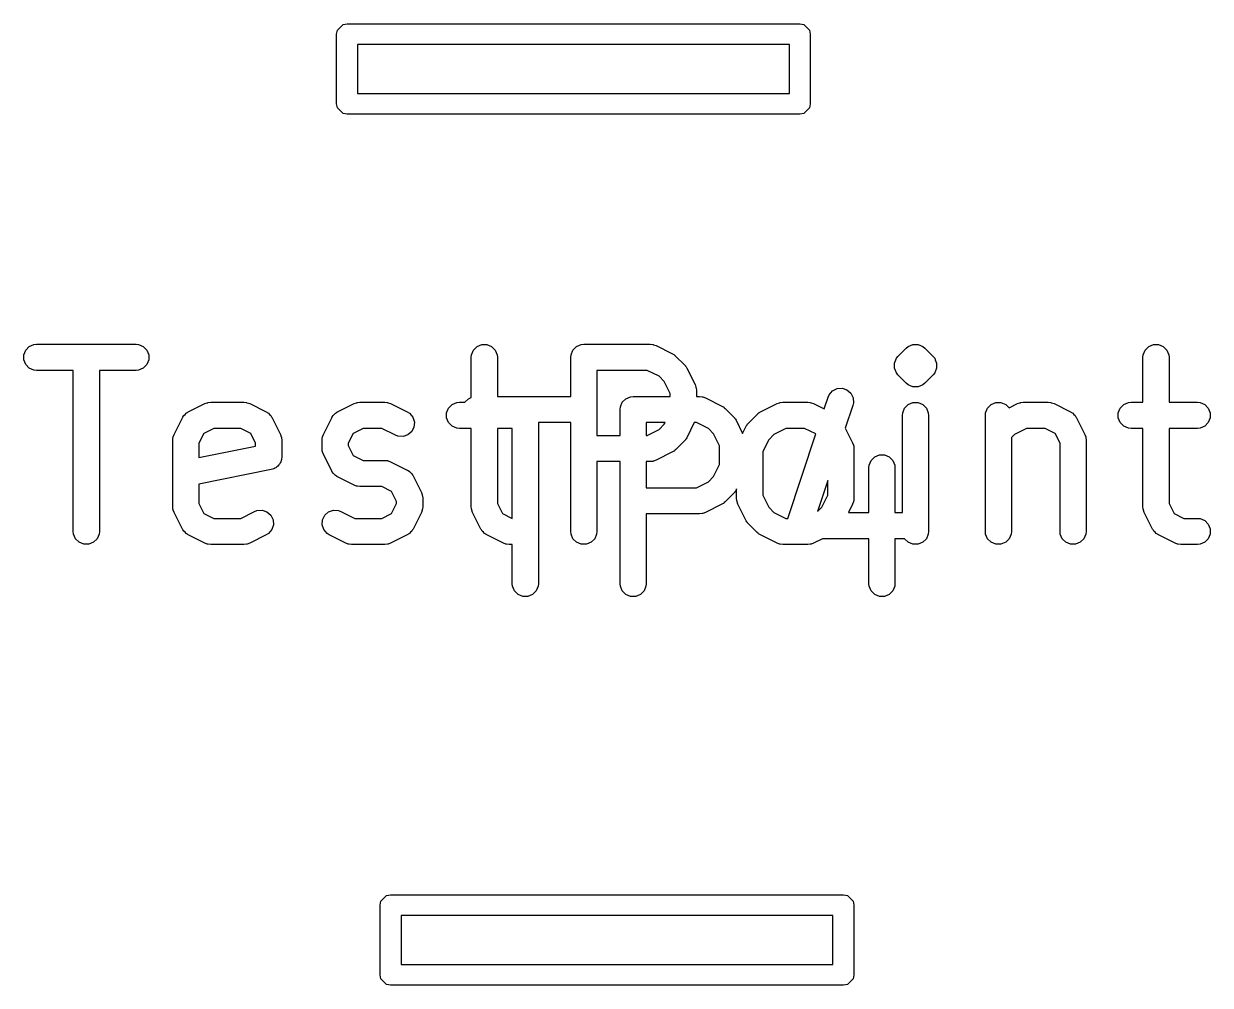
# Model space of a CAD drawing. Header units: millimetres. Extents: x 129 to 276, y -185 to -58.
# Drawn here: x 193.09 to 199.91, y -176.76 to -171.24 of the extents above; entities that cross this region are included whole.
import ezdxf

# ---------------------------------------------------------------- set-up
doc = ezdxf.new("R2010")
doc.units = ezdxf.units.MM
doc.layers.add('F.Fab', color=9, linetype='CONTINUOUS', true_color=0xafafaf)

msp = doc.modelspace()

# ---------------------------------------------------------------- linework, layer by layer
at = {"layer": 'F.Fab', "linetype": 'CONTINUOUS'}
for p, q in [((194.89, -171.3), (194.894567, -171.277039)), ((194.894567, -171.277039), (194.927039, -171.244567)), ((194.927039, -171.244567), (194.95, -171.24)), ((194.95, -171.24), (197.55, -171.24)), ((197.55, -171.24), (197.572961, -171.244567)), ((197.572961, -171.244567), (197.605433, -171.277039)), ((197.605433, -171.277039), (197.61, -171.3)), ((194.89, -171.7), (194.89, -171.3)), ((195.01, -171.36), (195.01, -171.64)), ((197.49, -171.36), (195.01, -171.36)), ((197.49, -171.64), (197.49, -171.36)), ((197.61, -171.3), (197.61, -171.7)), ((194.894567, -171.722961), (194.89, -171.7)), ((195.01, -171.64), (197.49, -171.64)), ((197.61, -171.7), (197.605433, -171.722961)), ((194.927039, -171.755433), (194.894567, -171.722961)), ((194.95, -171.76), (194.927039, -171.755433)), ((197.55, -171.76), (194.95, -171.76)), ((197.572961, -171.755433), (197.55, -171.76)), ((197.605433, -171.722961), (197.572961, -171.755433)), ((193.093107, -173.140187), (193.104306, -173.113151)), ((193.104306, -173.113151), (193.124998, -173.092459)), ((193.124998, -173.092459), (193.152034, -173.08126)), ((193.152034, -173.08126), (193.166666, -173.079819)), ((193.166666, -173.079819), (193.738094, -173.079819)), ((193.738094, -173.079819), (193.752726, -173.08126)), ((193.752726, -173.08126), (193.779762, -173.092459)), ((193.779762, -173.092459), (193.800454, -173.113151)), ((193.800454, -173.113151), (193.811653, -173.140187)), ((195.664536, -173.140187), (195.675735, -173.113151)), ((195.675735, -173.113151), (195.696427, -173.092459)), ((195.696427, -173.092459), (195.723463, -173.08126)), ((195.723463, -173.08126), (195.752727, -173.08126)), ((195.752727, -173.08126), (195.779763, -173.092459)), ((195.779763, -173.092459), (195.800455, -173.113151)), ((195.800455, -173.113151), (195.811654, -173.140187)), ((196.235965, -173.140187), (196.247164, -173.113151)), ((196.247164, -173.113151), (196.267856, -173.092459)), ((196.267856, -173.092459), (196.294892, -173.08126)), ((196.294892, -173.08126), (196.309524, -173.079819)), ((196.309524, -173.079819), (196.690476, -173.079819)), ((196.690476, -173.079819), (196.705108, -173.08126)), ((196.705108, -173.08126), (196.707597, -173.082291)), ((196.707597, -173.082291), (196.710285, -173.082482)), ((196.710285, -173.082482), (196.724017, -173.087737)), ((196.724017, -173.087737), (196.819255, -173.135356)), ((196.819255, -173.135356), (196.825554, -173.13932)), ((198.113634, -173.149405), (198.161253, -173.101786)), ((198.161253, -173.101786), (198.172618, -173.092459)), ((198.172618, -173.092459), (198.199654, -173.08126)), ((198.199654, -173.08126), (198.228917, -173.08126)), ((198.228917, -173.08126), (198.228918, -173.08126)), ((198.228918, -173.08126), (198.255954, -173.092459)), ((198.255954, -173.092459), (198.267319, -173.101786)), ((198.267319, -173.101786), (198.314938, -173.149405)), ((199.521679, -173.140187), (199.532878, -173.113151)), ((199.532878, -173.113151), (199.55357, -173.092459)), ((199.55357, -173.092459), (199.580606, -173.08126)), ((199.580606, -173.08126), (199.60987, -173.08126)), ((199.60987, -173.08126), (199.636906, -173.092459)), ((199.636906, -173.092459), (199.657598, -173.113151)), ((199.657598, -173.113151), (199.668797, -173.140187)), ((193.093107, -173.169451), (193.093107, -173.140187)), ((193.104306, -173.196487), (193.093107, -173.169451)), ((193.124998, -173.217179), (193.104306, -173.196487)), ((193.800454, -173.196487), (193.779762, -173.217179)), ((193.811653, -173.169451), (193.800454, -173.196487)), ((193.811653, -173.140187), (193.811653, -173.169451)), ((195.663095, -173.154819), (195.664536, -173.140187)), ((195.663095, -173.385554), (195.663095, -173.154819)), ((195.811654, -173.140187), (195.813095, -173.154819)), ((195.813095, -173.154819), (195.813095, -173.379819)), ((196.234524, -173.154819), (196.235965, -173.140187)), ((196.234524, -173.379819), (196.234524, -173.154819)), ((196.825554, -173.13932), (196.827382, -173.140078)), ((196.827382, -173.140078), (196.829438, -173.141766)), ((196.829438, -173.141766), (196.831698, -173.143188)), ((196.831698, -173.143188), (196.832997, -173.144686)), ((196.832997, -173.144686), (196.838747, -173.149405)), ((196.838747, -173.149405), (196.886366, -173.197024)), ((196.886366, -173.197024), (196.891084, -173.202773)), ((196.891084, -173.202773), (196.892583, -173.204073)), ((196.892583, -173.204073), (196.894004, -173.206332)), ((196.894004, -173.206332), (196.895693, -173.208389)), ((198.093108, -173.187807), (198.104307, -173.16077)), ((198.093108, -173.217069), (198.093108, -173.187807)), ((198.104307, -173.16077), (198.113634, -173.149405)), ((198.314938, -173.149405), (198.324265, -173.16077)), ((198.324265, -173.16077), (198.327861, -173.169451)), ((198.327861, -173.169451), (198.335464, -173.187807)), ((198.335464, -173.187807), (198.335464, -173.21707)), ((199.520238, -173.154819), (199.521679, -173.140187)), ((199.520238, -173.413152), (199.520238, -173.154819)), ((199.668797, -173.140187), (199.670238, -173.154819)), ((199.670238, -173.154819), (199.670238, -173.413152)), ((193.152034, -173.228378), (193.124998, -173.217179)), ((193.166666, -173.229819), (193.152034, -173.228378)), ((193.37738, -173.229819), (193.166666, -173.229819)), ((193.37738, -174.154819), (193.37738, -173.229819)), ((193.738094, -173.229819), (193.52738, -173.229819)), ((193.52738, -173.229819), (193.52738, -174.154819)), ((193.752726, -173.228378), (193.738094, -173.229819)), ((193.779762, -173.217179), (193.752726, -173.228378)), ((196.672771, -173.229819), (196.384524, -173.229819)), ((196.384524, -173.229819), (196.384524, -173.603628)), ((196.741287, -173.264077), (196.672771, -173.229819)), ((196.771694, -173.294484), (196.741287, -173.264077)), ((196.895693, -173.208389), (196.89645, -173.210216)), ((196.89645, -173.210216), (196.900415, -173.216516)), ((196.900415, -173.216516), (196.948034, -173.311754)), ((198.104307, -173.244106), (198.093108, -173.217069)), ((198.113634, -173.255471), (198.104307, -173.244106)), ((198.161253, -173.30309), (198.113634, -173.255471)), ((198.314938, -173.255471), (198.267319, -173.30309)), ((198.324265, -173.244106), (198.314938, -173.255471)), ((198.335464, -173.21707), (198.324265, -173.244106)), ((196.805952, -173.363), (196.771694, -173.294484)), ((196.948034, -173.311754), (196.953289, -173.325485)), ((196.953289, -173.325485), (196.95348, -173.328174)), ((196.95348, -173.328174), (196.954511, -173.330663)), ((196.954511, -173.330663), (196.955952, -173.345295)), ((197.73735, -173.347951), (197.763523, -173.334864)), ((197.763523, -173.334864), (197.792713, -173.332789)), ((197.792713, -173.332789), (197.820475, -173.342043)), ((197.820475, -173.342043), (197.842583, -173.361217)), ((198.172618, -173.312417), (198.161253, -173.30309)), ((198.199654, -173.323616), (198.172618, -173.312417)), ((198.199655, -173.323616), (198.199654, -173.323616)), ((198.228917, -173.323616), (198.199655, -173.323616)), ((198.228918, -173.323616), (198.228917, -173.323616)), ((198.255954, -173.312417), (198.228918, -173.323616)), ((198.267319, -173.30309), (198.255954, -173.312417)), ((195.625735, -173.413151), (195.646427, -173.392459)), ((195.646427, -173.392459), (195.663095, -173.385554)), ((195.813095, -173.379819), (196.234524, -173.379819)), ((196.530497, -173.413151), (196.551189, -173.392459)), ((196.551189, -173.392459), (196.578225, -173.38126)), ((196.578225, -173.38126), (196.592857, -173.379819)), ((196.592857, -173.379819), (196.805952, -173.379819)), ((196.805952, -173.379819), (196.805952, -173.363)), ((196.955952, -173.345295), (196.955952, -173.379819)), ((196.955952, -173.379819), (196.973809, -173.379819)), ((196.973809, -173.379819), (196.988441, -173.38126)), ((196.988441, -173.38126), (196.99093, -173.382291)), ((196.99093, -173.382291), (196.993618, -173.382482)), ((196.993618, -173.382482), (197.00735, -173.387737)), ((197.00735, -173.387737), (197.102588, -173.435356)), ((197.689528, -173.451444), (197.712182, -173.383483)), ((197.712182, -173.383483), (197.718176, -173.370058)), ((197.718176, -173.370058), (197.73735, -173.347951)), ((197.842583, -173.361217), (197.855669, -173.387391)), ((197.855669, -173.387391), (197.857744, -173.416581)), ((194.019282, -173.483625), (194.025444, -173.476521)), ((194.025444, -173.476521), (194.032849, -173.471859)), ((194.032849, -173.471859), (194.034286, -173.470614)), ((194.034286, -173.470614), (194.035439, -173.470229)), ((194.035439, -173.470229), (194.037887, -173.468689)), ((194.037887, -173.468689), (194.133125, -173.42107)), ((194.133125, -173.42107), (194.146856, -173.415815)), ((194.146856, -173.415815), (194.149545, -173.415623)), ((194.149545, -173.415623), (194.152034, -173.414593)), ((194.152034, -173.414593), (194.166666, -173.413152)), ((194.166666, -173.413152), (194.357142, -173.413152)), ((194.357142, -173.413152), (194.371774, -173.414593)), ((194.371774, -173.414593), (194.374263, -173.415624)), ((194.374263, -173.415624), (194.376951, -173.415815)), ((194.376951, -173.415815), (194.390683, -173.42107)), ((194.390683, -173.42107), (194.485921, -173.468689)), ((194.485921, -173.468689), (194.488368, -173.470229)), ((194.488368, -173.470229), (194.489522, -173.470614)), ((194.489522, -173.470614), (194.490958, -173.471859)), ((194.490958, -173.471859), (194.498364, -173.476521)), ((194.498364, -173.476521), (194.504525, -173.483625)), ((194.876425, -173.483625), (194.882587, -173.476521)), ((194.882587, -173.476521), (194.889992, -173.471859)), ((194.889992, -173.471859), (194.891429, -173.470614)), ((194.891429, -173.470614), (194.892582, -173.470229)), ((194.892582, -173.470229), (194.89503, -173.468689)), ((194.89503, -173.468689), (194.990268, -173.42107)), ((194.990268, -173.42107), (195.003999, -173.415815)), ((195.003999, -173.415815), (195.006688, -173.415623)), ((195.006688, -173.415623), (195.009177, -173.414593)), ((195.009177, -173.414593), (195.023809, -173.413152)), ((195.023809, -173.413152), (195.166666, -173.413152)), ((195.166666, -173.413152), (195.181298, -173.414593)), ((195.181298, -173.414593), (195.183787, -173.415624)), ((195.183787, -173.415624), (195.186475, -173.415815)), ((195.186475, -173.415815), (195.200207, -173.42107)), ((195.200207, -173.42107), (195.295445, -173.468689)), ((195.295445, -173.468689), (195.307888, -173.476521)), ((195.307888, -173.476521), (195.327061, -173.498629)), ((195.521679, -173.47352), (195.532878, -173.446484)), ((195.521679, -173.502784), (195.521679, -173.47352)), ((195.532878, -173.446484), (195.55357, -173.425792)), ((195.55357, -173.425792), (195.580606, -173.414593)), ((195.580606, -173.414593), (195.595238, -173.413152)), ((195.595238, -173.413152), (195.625735, -173.413152)), ((195.625735, -173.413152), (195.625735, -173.413151)), ((196.517857, -173.454819), (196.519298, -173.440187)), ((196.517857, -173.603628), (196.517857, -173.454819)), ((196.519298, -173.440187), (196.530497, -173.413151)), ((197.102588, -173.435356), (197.108887, -173.43932)), ((197.108887, -173.43932), (197.110715, -173.440078)), ((197.110715, -173.440078), (197.112771, -173.441766)), ((197.112771, -173.441766), (197.115031, -173.443188)), ((197.115031, -173.443188), (197.11633, -173.444686)), ((197.11633, -173.444686), (197.12208, -173.449405)), ((197.12208, -173.449405), (197.169699, -173.497024)), ((197.30411, -173.482738), (197.309859, -173.478019)), ((197.309859, -173.478019), (197.311159, -173.476521)), ((197.311159, -173.476521), (197.313418, -173.475099)), ((197.313418, -173.475099), (197.315475, -173.473411)), ((197.315475, -173.473411), (197.317302, -173.472653)), ((197.317302, -173.472653), (197.323602, -173.468689)), ((197.323602, -173.468689), (197.41884, -173.42107)), ((197.41884, -173.42107), (197.432571, -173.415815)), ((197.432571, -173.415815), (197.43526, -173.415623)), ((197.43526, -173.415623), (197.437749, -173.414593)), ((197.437749, -173.414593), (197.452381, -173.413152)), ((197.452381, -173.413152), (197.595238, -173.413152)), ((197.595238, -173.413152), (197.60987, -173.414593)), ((197.60987, -173.414593), (197.612359, -173.415624)), ((197.612359, -173.415624), (197.615047, -173.415815)), ((197.615047, -173.415815), (197.628779, -173.42107)), ((197.628779, -173.42107), (197.689528, -173.451444)), ((197.854484, -173.430918), (197.810975, -173.561445)), ((197.857744, -173.416581), (197.854484, -173.430918)), ((198.139286, -173.488152), (198.140727, -173.47352)), ((198.140727, -173.47352), (198.151926, -173.446484)), ((198.151926, -173.446484), (198.172618, -173.425792)), ((198.172618, -173.425792), (198.199654, -173.414593)), ((198.199654, -173.414593), (198.228918, -173.414593)), ((198.228918, -173.414593), (198.255954, -173.425792)), ((198.255954, -173.425792), (198.276646, -173.446484)), ((198.276646, -173.446484), (198.287845, -173.47352)), ((198.287845, -173.47352), (198.289286, -173.488152)), ((198.615476, -173.488152), (198.616917, -173.47352)), ((198.616917, -173.47352), (198.628116, -173.446484)), ((198.628116, -173.446484), (198.648808, -173.425792)), ((198.648808, -173.425792), (198.675844, -173.414593)), ((198.675844, -173.414593), (198.705108, -173.414593)), ((198.705108, -173.414593), (198.732144, -173.425792)), ((198.732144, -173.425792), (198.751545, -173.445193)), ((198.751545, -173.445193), (198.799792, -173.42107)), ((198.799792, -173.42107), (198.813523, -173.415815)), ((198.813523, -173.415815), (198.816212, -173.415623)), ((198.816212, -173.415623), (198.818701, -173.414593)), ((198.818701, -173.414593), (198.833333, -173.413152)), ((198.833333, -173.413152), (198.97619, -173.413152)), ((198.97619, -173.413152), (198.990822, -173.414593)), ((198.990822, -173.414593), (198.993311, -173.415624)), ((198.993311, -173.415624), (198.995999, -173.415815)), ((198.995999, -173.415815), (199.009731, -173.42107)), ((199.009731, -173.42107), (199.104969, -173.468689)), ((199.104969, -173.468689), (199.107416, -173.470229)), ((199.107416, -173.470229), (199.10857, -173.470614)), ((199.10857, -173.470614), (199.110006, -173.471859)), ((199.110006, -173.471859), (199.117412, -173.476521)), ((199.117412, -173.476521), (199.123573, -173.483625)), ((199.378822, -173.47352), (199.390021, -173.446484)), ((199.378822, -173.502784), (199.378822, -173.47352)), ((199.390021, -173.446484), (199.410713, -173.425792)), ((199.410713, -173.425792), (199.437749, -173.414593)), ((199.437749, -173.414593), (199.452381, -173.413152)), ((199.452381, -173.413152), (199.520238, -173.413152)), ((199.670238, -173.413152), (199.833333, -173.413152)), ((199.833333, -173.413152), (199.847965, -173.414593)), ((199.847965, -173.414593), (199.875001, -173.425792)), ((199.875001, -173.425792), (199.895693, -173.446484)), ((199.895693, -173.446484), (199.906892, -173.47352)), ((199.906892, -173.47352), (199.906892, -173.502784)), ((193.956727, -173.597468), (194.004346, -173.50223)), ((194.004346, -173.50223), (194.005886, -173.499782)), ((194.005886, -173.499782), (194.006271, -173.498629)), ((194.006271, -173.498629), (194.007516, -173.497192)), ((194.007516, -173.497192), (194.012178, -173.489787)), ((194.012178, -173.489787), (194.019282, -173.483625)), ((194.504525, -173.483625), (194.51163, -173.489787)), ((194.51163, -173.489787), (194.516291, -173.497192)), ((194.516291, -173.497192), (194.517537, -173.498629)), ((194.517537, -173.498629), (194.517921, -173.499782)), ((194.517921, -173.499782), (194.519462, -173.50223)), ((194.519462, -173.50223), (194.567081, -173.597468)), ((194.81387, -173.597468), (194.861489, -173.50223)), ((194.861489, -173.50223), (194.863029, -173.499782)), ((194.863029, -173.499782), (194.863414, -173.498629)), ((194.863414, -173.498629), (194.864659, -173.497192)), ((194.864659, -173.497192), (194.869321, -173.489787)), ((194.869321, -173.489787), (194.876425, -173.483625)), ((195.327061, -173.498629), (195.336315, -173.52639)), ((195.336315, -173.52639), (195.334241, -173.55558)), ((195.532878, -173.52982), (195.521679, -173.502784)), ((195.55357, -173.550512), (195.532878, -173.52982)), ((196.234524, -173.529819), (196.048809, -173.529819)), ((196.048809, -173.529819), (196.048809, -174.137917)), ((196.234524, -174.154819), (196.234524, -173.529819)), ((196.776266, -173.529819), (196.667857, -173.529819)), ((196.667857, -173.529819), (196.667857, -173.603628)), ((196.741287, -173.56937), (196.771694, -173.538963)), ((196.771694, -173.538963), (196.776266, -173.529819)), ((196.943971, -173.529819), (196.900415, -173.616931)), ((196.956104, -173.529819), (196.943971, -173.529819)), ((197.02462, -173.564077), (196.956104, -173.529819)), ((197.169699, -173.497024), (197.174417, -173.502773)), ((197.174417, -173.502773), (197.175916, -173.504073)), ((197.175916, -173.504073), (197.177337, -173.506332)), ((197.177337, -173.506332), (197.179026, -173.508389)), ((197.179026, -173.508389), (197.179783, -173.510216)), ((197.179783, -173.510216), (197.183748, -173.516516)), ((197.183748, -173.516516), (197.221428, -173.591876)), ((197.242442, -173.549849), (197.246406, -173.543549)), ((197.246406, -173.543549), (197.247164, -173.541722)), ((197.247164, -173.541722), (197.248852, -173.539665)), ((197.248852, -173.539665), (197.250274, -173.537406)), ((197.250274, -173.537406), (197.251772, -173.536106)), ((197.251772, -173.536106), (197.256491, -173.530357)), ((197.256491, -173.530357), (197.30411, -173.482738)), ((198.139286, -174.046485), (198.139286, -173.488152)), ((198.289286, -173.488152), (198.289286, -174.154819)), ((198.615476, -174.154819), (198.615476, -173.488152)), ((199.123573, -173.483625), (199.130678, -173.489787)), ((199.130678, -173.489787), (199.135339, -173.497192)), ((199.135339, -173.497192), (199.136585, -173.498629)), ((199.136585, -173.498629), (199.136969, -173.499782)), ((199.136969, -173.499782), (199.13851, -173.50223)), ((199.13851, -173.50223), (199.186129, -173.597468)), ((199.390021, -173.52982), (199.378822, -173.502784)), ((199.410713, -173.550512), (199.390021, -173.52982)), ((199.895693, -173.52982), (199.875001, -173.550512)), ((199.906892, -173.502784), (199.895693, -173.52982)), ((193.95025, -173.616377), (193.951281, -173.613887)), ((193.951281, -173.613887), (193.951472, -173.6112)), ((193.951472, -173.6112), (193.956727, -173.597468)), ((194.127329, -173.591672), (194.098809, -173.648714)), ((194.184371, -173.563152), (194.127329, -173.591672)), ((194.339437, -173.563152), (194.184371, -173.563152)), ((194.396478, -173.591672), (194.339437, -173.563152)), ((194.424999, -173.648714), (194.396478, -173.591672)), ((194.567081, -173.597468), (194.572336, -173.611199)), ((194.572336, -173.611199), (194.572527, -173.613888)), ((194.572527, -173.613888), (194.573558, -173.616377)), ((194.807393, -173.616377), (194.808424, -173.613887)), ((194.808424, -173.613887), (194.808615, -173.6112)), ((194.808615, -173.6112), (194.81387, -173.597468)), ((194.984472, -173.591672), (194.955952, -173.648714)), ((195.041514, -173.563152), (194.984472, -173.591672)), ((195.148961, -173.563152), (195.041514, -173.563152)), ((195.228363, -173.602853), (195.148961, -173.563152)), ((195.242094, -173.608108), (195.228363, -173.602853)), ((195.271284, -173.610182), (195.242094, -173.608108)), ((195.299046, -173.600928), (195.271284, -173.610182)), ((195.321153, -173.581755), (195.299046, -173.600928)), ((195.334241, -173.55558), (195.321153, -173.581755)), ((195.580606, -173.561711), (195.55357, -173.550512)), ((195.595238, -173.563152), (195.580606, -173.561711)), ((195.663095, -173.563152), (195.595238, -173.563152)), ((195.663095, -174.011961), (195.663095, -173.563152)), ((195.813095, -173.563152), (195.813095, -173.994256)), ((195.898809, -173.563152), (195.813095, -173.563152)), ((195.898809, -174.079819), (195.898809, -173.563152)), ((196.384524, -173.603628), (196.517857, -173.603628)), ((196.667857, -173.603628), (196.672771, -173.603628)), ((196.672771, -173.603628), (196.741287, -173.56937)), ((197.055027, -173.594484), (197.02462, -173.564077)), ((197.089285, -173.663), (197.055027, -173.594484)), ((197.221428, -173.591876), (197.242442, -173.549849)), ((197.40157, -173.59741), (197.371163, -173.627817)), ((197.470086, -173.563152), (197.40157, -173.59741)), ((197.577533, -173.563152), (197.470086, -173.563152)), ((197.48007, -174.079819), (197.641612, -173.595191)), ((197.641612, -173.595191), (197.577533, -173.563152)), ((197.810975, -173.561445), (197.852796, -173.645087)), ((198.782522, -173.59741), (198.765476, -173.614456)), ((198.765476, -173.614456), (198.765476, -174.154819)), ((198.851038, -173.563152), (198.782522, -173.59741)), ((198.958485, -173.563152), (198.851038, -173.563152)), ((199.015526, -173.591672), (198.958485, -173.563152)), ((199.044047, -173.648714), (199.015526, -173.591672)), ((199.186129, -173.597468), (199.191384, -173.611199)), ((199.191384, -173.611199), (199.191575, -173.613888)), ((199.191575, -173.613888), (199.192606, -173.616377)), ((199.437749, -173.561711), (199.410713, -173.550512)), ((199.452381, -173.563152), (199.437749, -173.561711)), ((199.520238, -173.563152), (199.452381, -173.563152)), ((199.520238, -174.011961), (199.520238, -173.563152)), ((199.833333, -173.563152), (199.670238, -173.563152)), ((199.670238, -173.563152), (199.670238, -173.994256)), ((199.847965, -173.561711), (199.833333, -173.563152)), ((199.875001, -173.550512), (199.847965, -173.561711)), ((193.948809, -173.631009), (193.95025, -173.616377)), ((193.948809, -174.011961), (193.948809, -173.631009)), ((194.098809, -173.648714), (194.098809, -173.729999)), ((194.098809, -173.729999), (194.424999, -173.664762)), ((194.424999, -173.664762), (194.424999, -173.648714)), ((194.573558, -173.616377), (194.574999, -173.631009)), ((194.574999, -173.631009), (194.574999, -173.726247)), ((194.805952, -173.631009), (194.807393, -173.616377)), ((194.805952, -173.678628), (194.805952, -173.631009)), ((194.807393, -173.69326), (194.805952, -173.678628)), ((194.955952, -173.648714), (194.955952, -173.660923)), ((194.955952, -173.660923), (194.984472, -173.717964)), ((196.886366, -173.636423), (196.838747, -173.684042)), ((196.891084, -173.630673), (196.886366, -173.636423)), ((196.892583, -173.629374), (196.891084, -173.630673)), ((196.894004, -173.627114), (196.892583, -173.629374)), ((196.895693, -173.625058), (196.894004, -173.627114)), ((196.89645, -173.62323), (196.895693, -173.625058)), ((196.900415, -173.616931), (196.89645, -173.62323)), ((197.089285, -173.770447), (197.089285, -173.663)), ((197.371163, -173.627817), (197.336905, -173.696333)), ((197.852796, -173.645087), (197.858051, -173.658818)), ((197.858051, -173.658818), (197.858242, -173.661507)), ((197.858242, -173.661507), (197.859273, -173.663996)), ((197.859273, -173.663996), (197.860714, -173.678628)), ((197.860714, -173.678628), (197.860714, -173.964342)), ((199.044047, -174.154819), (199.044047, -173.648714)), ((199.192606, -173.616377), (199.194047, -173.631009)), ((199.194047, -173.631009), (199.194047, -174.154819)), ((194.570744, -173.74767), (194.569319, -173.754876)), ((194.573558, -173.740879), (194.570744, -173.74767)), ((194.574999, -173.726247), (194.573558, -173.740879)), ((194.808424, -173.695749), (194.807393, -173.69326)), ((194.808615, -173.698437), (194.808424, -173.695749)), ((194.81387, -173.712169), (194.808615, -173.698437)), ((194.861489, -173.807407), (194.81387, -173.712169)), ((194.984472, -173.717964), (195.041514, -173.746485)), ((195.041514, -173.746485), (195.166666, -173.746485)), ((195.166666, -173.746485), (195.181298, -173.747926)), ((195.181298, -173.747926), (195.183787, -173.748957)), ((195.183787, -173.748957), (195.186475, -173.749148)), ((195.186475, -173.749148), (195.200207, -173.754403)), ((196.707597, -173.751155), (196.705108, -173.752187)), ((196.710285, -173.750965), (196.707597, -173.751155)), ((196.724017, -173.74571), (196.710285, -173.750965)), ((196.819255, -173.698091), (196.724017, -173.74571)), ((196.825554, -173.694126), (196.819255, -173.698091)), ((196.827382, -173.693369), (196.825554, -173.694126)), ((196.829438, -173.69168), (196.827382, -173.693369)), ((196.831698, -173.690259), (196.829438, -173.69168)), ((196.832997, -173.68876), (196.831698, -173.690259)), ((196.838747, -173.684042), (196.832997, -173.68876)), ((197.336905, -173.696333), (197.336905, -173.946637)), ((197.947869, -173.77352), (197.959068, -173.746484)), ((197.959068, -173.746484), (197.97976, -173.725792)), ((197.97976, -173.725792), (198.006796, -173.714593)), ((198.006796, -173.714593), (198.03606, -173.714593)), ((198.03606, -173.714593), (198.063096, -173.725792)), ((198.063096, -173.725792), (198.083788, -173.746484)), ((198.083788, -173.746484), (198.094987, -173.77352)), ((194.514707, -173.799791), (194.098809, -173.88297)), ((194.528773, -173.795508), (194.514707, -173.799791)), ((194.534878, -173.791419), (194.528773, -173.795508)), ((194.541667, -173.788607), (194.534878, -173.791419)), ((194.546919, -173.783354), (194.541667, -173.788607)), ((194.553087, -173.779224), (194.546919, -173.783354)), ((194.557161, -173.773113), (194.553087, -173.779224)), ((194.562359, -173.767915), (194.557161, -173.773113)), ((194.565202, -173.761051), (194.562359, -173.767915)), ((194.569319, -173.754876), (194.565202, -173.761051)), ((194.863029, -173.809854), (194.861489, -173.807407)), ((194.863414, -173.811008), (194.863029, -173.809854)), ((194.864659, -173.812444), (194.863414, -173.811008)), ((194.869321, -173.81985), (194.864659, -173.812444)), ((195.200207, -173.754403), (195.295445, -173.802022)), ((195.295445, -173.802022), (195.297892, -173.803562)), ((195.297892, -173.803562), (195.299046, -173.803947)), ((195.299046, -173.803947), (195.300482, -173.805192)), ((195.300482, -173.805192), (195.307888, -173.809854)), ((195.307888, -173.809854), (195.314049, -173.816958)), ((195.314049, -173.816958), (195.321154, -173.82312)), ((196.517857, -173.753628), (196.384524, -173.753628)), ((196.384524, -173.753628), (196.384524, -174.154819)), ((196.517857, -174.454819), (196.517857, -173.753628)), ((196.690476, -173.753628), (196.667857, -173.753628)), ((196.667857, -173.753628), (196.667857, -173.903628)), ((196.705108, -173.752187), (196.690476, -173.753628)), ((197.055027, -173.838963), (197.089285, -173.770447)), ((197.946428, -173.788152), (197.947869, -173.77352)), ((197.946428, -174.046485), (197.946428, -173.788152)), ((198.094987, -173.77352), (198.096428, -173.788152)), ((198.096428, -173.788152), (198.096428, -174.046485)), ((194.098809, -173.88297), (194.098809, -173.994256)), ((194.876425, -173.826011), (194.869321, -173.81985)), ((194.882587, -173.833116), (194.876425, -173.826011)), ((194.889992, -173.837777), (194.882587, -173.833116)), ((194.891429, -173.839023), (194.889992, -173.837777)), ((194.892582, -173.839407), (194.891429, -173.839023)), ((194.89503, -173.840948), (194.892582, -173.839407)), ((194.990268, -173.888567), (194.89503, -173.840948)), ((195.321154, -173.82312), (195.325815, -173.830525)), ((195.325815, -173.830525), (195.327061, -173.831962)), ((195.327061, -173.831962), (195.327445, -173.833115)), ((195.327445, -173.833115), (195.328986, -173.835563)), ((195.328986, -173.835563), (195.376605, -173.930801)), ((196.956104, -173.903628), (197.02462, -173.86937)), ((197.02462, -173.86937), (197.055027, -173.838963)), ((197.710714, -173.862228), (197.65138, -174.040228)), ((197.710714, -173.946637), (197.710714, -173.862228)), ((195.003999, -173.893822), (194.990268, -173.888567)), ((195.006688, -173.894013), (195.003999, -173.893822)), ((195.009177, -173.895044), (195.006688, -173.894013)), ((195.023809, -173.896485), (195.009177, -173.895044)), ((195.148961, -173.896485), (195.023809, -173.896485)), ((195.206002, -173.925005), (195.148961, -173.896485)), ((195.234523, -173.982047), (195.206002, -173.925005)), ((195.376605, -173.930801), (195.38186, -173.944532)), ((195.38186, -173.944532), (195.382051, -173.947221)), ((195.382051, -173.947221), (195.383082, -173.94971)), ((195.383082, -173.94971), (195.384523, -173.964342)), ((196.667857, -173.903628), (196.956104, -173.903628)), ((197.169699, -173.936423), (197.12208, -173.984042)), ((197.174417, -173.930673), (197.169699, -173.936423)), ((197.175916, -173.929374), (197.174417, -173.930673)), ((197.177337, -173.927114), (197.175916, -173.929374)), ((197.179026, -173.925058), (197.177337, -173.927114)), ((197.179783, -173.92323), (197.179026, -173.925058)), ((197.183748, -173.916931), (197.179783, -173.92323)), ((197.186905, -173.910617), (197.183748, -173.916931)), ((197.186905, -173.964342), (197.186905, -173.910617)), ((197.336905, -173.946637), (197.371163, -174.015153)), ((197.676455, -174.015153), (197.710714, -173.946637)), ((193.95025, -174.026593), (193.948809, -174.011961)), ((194.098809, -173.994256), (194.127329, -174.051298)), ((195.206002, -174.051298), (195.234523, -173.994256)), ((195.234523, -173.994256), (195.234523, -173.982047)), ((195.384523, -174.011961), (195.383082, -174.026593)), ((195.384523, -173.964342), (195.384523, -174.011961)), ((195.664536, -174.026593), (195.663095, -174.011961)), ((195.813095, -173.994256), (195.841615, -174.051298)), ((197.102588, -173.998091), (197.00735, -174.04571)), ((197.108887, -173.994126), (197.102588, -173.998091)), ((197.110715, -173.993369), (197.108887, -173.994126)), ((197.112771, -173.99168), (197.110715, -173.993369)), ((197.115031, -173.990259), (197.112771, -173.99168)), ((197.11633, -173.98876), (197.115031, -173.990259)), ((197.12208, -173.984042), (197.11633, -173.98876)), ((197.188346, -173.978974), (197.186905, -173.964342)), ((197.189377, -173.981463), (197.188346, -173.978974)), ((197.189568, -173.984151), (197.189377, -173.981463)), ((197.194823, -173.997883), (197.189568, -173.984151)), ((197.242442, -174.093121), (197.194823, -173.997883)), ((197.371163, -174.015153), (197.40157, -174.045561)), ((197.65138, -174.040228), (197.676455, -174.015153)), ((197.852796, -173.997883), (197.828495, -174.046485)), ((197.858051, -173.984152), (197.852796, -173.997883)), ((197.858242, -173.981462), (197.858051, -173.984152)), ((197.859273, -173.978974), (197.858242, -173.981462)), ((197.860714, -173.964342), (197.859273, -173.978974)), ((199.521679, -174.026593), (199.520238, -174.011961)), ((199.670238, -173.994256), (199.698758, -174.051298)), ((193.951281, -174.029082), (193.95025, -174.026593)), ((193.951472, -174.03177), (193.951281, -174.029082)), ((193.956727, -174.045502), (193.951472, -174.03177)), ((194.004346, -174.140741), (193.956727, -174.045502)), ((194.127329, -174.051298), (194.184371, -174.079819)), ((194.184371, -174.079819), (194.339437, -174.079819)), ((194.339437, -174.079819), (194.418839, -174.040118)), ((194.418839, -174.040118), (194.43257, -174.034863)), ((194.43257, -174.034863), (194.46176, -174.032789)), ((194.46176, -174.032789), (194.489522, -174.042043)), ((194.489522, -174.042043), (194.511629, -174.061216)), ((194.511629, -174.061216), (194.524717, -174.087391)), ((194.524717, -174.087391), (194.526791, -174.116581)), ((194.806541, -174.116581), (194.808615, -174.087391)), ((194.808615, -174.087391), (194.821702, -174.061216)), ((194.821702, -174.061216), (194.84381, -174.042043)), ((194.84381, -174.042043), (194.871571, -174.032789)), ((194.871571, -174.032789), (194.900761, -174.034863)), ((194.900761, -174.034863), (194.914493, -174.040118)), ((194.914493, -174.040118), (194.993895, -174.079819)), ((194.993895, -174.079819), (195.148961, -174.079819)), ((195.148961, -174.079819), (195.206002, -174.051298)), ((195.376605, -174.045502), (195.328986, -174.140741)), ((195.38186, -174.03177), (195.376605, -174.045502)), ((195.38205, -174.029082), (195.38186, -174.03177)), ((195.383082, -174.026593), (195.38205, -174.029082)), ((195.665567, -174.029082), (195.664536, -174.026593)), ((195.665758, -174.03177), (195.665567, -174.029082)), ((195.671013, -174.045502), (195.665758, -174.03177)), ((195.718632, -174.140741), (195.671013, -174.045502)), ((195.841615, -174.051298), (195.898657, -174.079819)), ((195.898657, -174.079819), (195.898809, -174.079819)), ((196.973809, -174.053628), (196.667857, -174.053628)), ((196.667857, -174.053628), (196.667857, -174.454819)), ((196.988441, -174.052187), (196.973809, -174.053628)), ((196.99093, -174.051155), (196.988441, -174.052187)), ((196.993618, -174.050965), (196.99093, -174.051155)), ((197.00735, -174.04571), (196.993618, -174.050965)), ((197.40157, -174.045561), (197.470086, -174.079819)), ((197.470086, -174.079819), (197.48007, -174.079819)), ((197.828495, -174.046485), (197.946428, -174.046485)), ((198.096428, -174.046485), (198.139286, -174.046485)), ((199.52271, -174.029082), (199.521679, -174.026593)), ((199.522901, -174.03177), (199.52271, -174.029082)), ((199.528156, -174.045502), (199.522901, -174.03177)), ((199.575775, -174.140741), (199.528156, -174.045502)), ((199.698758, -174.051298), (199.7558, -174.079819)), ((199.7558, -174.079819), (199.833333, -174.079819)), ((199.833333, -174.079819), (199.847965, -174.08126)), ((199.847965, -174.08126), (199.875001, -174.092459)), ((193.378821, -174.169451), (193.37738, -174.154819)), ((193.52738, -174.154819), (193.525939, -174.169451)), ((194.005886, -174.143187), (194.004346, -174.140741)), ((194.006271, -174.144342), (194.005886, -174.143187)), ((194.007517, -174.145779), (194.006271, -174.144342)), ((194.012178, -174.153183), (194.007517, -174.145779)), ((194.01928, -174.159342), (194.012178, -174.153183)), ((194.025444, -174.16645), (194.01928, -174.159342)), ((194.517537, -174.144342), (194.498364, -174.16645)), ((194.526791, -174.116581), (194.517537, -174.144342)), ((194.815795, -174.144342), (194.806541, -174.116581)), ((194.834968, -174.16645), (194.815795, -174.144342)), ((195.314049, -174.159345), (195.307888, -174.16645)), ((195.321154, -174.153184), (195.314049, -174.159345)), ((195.325815, -174.145778), (195.321154, -174.153184)), ((195.327061, -174.144342), (195.325815, -174.145778)), ((195.327445, -174.143188), (195.327061, -174.144342)), ((195.328986, -174.140741), (195.327445, -174.143188)), ((195.720172, -174.143187), (195.718632, -174.140741)), ((195.720557, -174.144342), (195.720172, -174.143187)), ((195.721803, -174.145779), (195.720557, -174.144342)), ((195.726464, -174.153183), (195.721803, -174.145779)), ((195.733566, -174.159342), (195.726464, -174.153183)), ((195.73973, -174.16645), (195.733566, -174.159342)), ((196.048809, -174.137917), (196.049749, -174.140187)), ((196.049749, -174.140187), (196.049749, -174.169451)), ((196.235965, -174.169451), (196.234524, -174.154819)), ((196.384524, -174.154819), (196.383083, -174.169451)), ((197.246405, -174.099417), (197.242442, -174.093121)), ((197.247163, -174.101247), (197.246405, -174.099417)), ((197.248852, -174.103305), (197.247163, -174.101247)), ((197.250274, -174.105564), (197.248852, -174.103305)), ((197.251772, -174.106863), (197.250274, -174.105564)), ((197.25649, -174.112612), (197.251772, -174.106863)), ((197.304109, -174.160232), (197.25649, -174.112612)), ((197.309858, -174.16495), (197.304109, -174.160232)), ((198.289286, -174.154819), (198.287845, -174.169451)), ((198.616917, -174.169451), (198.615476, -174.154819)), ((198.765476, -174.154819), (198.764035, -174.169451)), ((199.045488, -174.169451), (199.044047, -174.154819)), ((199.194047, -174.154819), (199.192606, -174.169451)), ((199.577315, -174.143187), (199.575775, -174.140741)), ((199.5777, -174.144342), (199.577315, -174.143187)), ((199.578946, -174.145779), (199.5777, -174.144342)), ((199.583607, -174.153183), (199.578946, -174.145779)), ((199.590709, -174.159342), (199.583607, -174.153183)), ((199.596873, -174.16645), (199.590709, -174.159342)), ((199.875001, -174.092459), (199.895693, -174.113151)), ((199.895693, -174.113151), (199.906892, -174.140187)), ((199.906892, -174.140187), (199.906892, -174.169451)), ((193.39002, -174.196487), (193.378821, -174.169451)), ((193.410712, -174.217179), (193.39002, -174.196487)), ((193.437748, -174.228378), (193.410712, -174.217179)), ((193.467012, -174.228378), (193.437748, -174.228378)), ((193.494048, -174.217179), (193.467012, -174.228378)), ((193.51474, -174.196487), (193.494048, -174.217179)), ((193.525939, -174.169451), (193.51474, -174.196487)), ((194.032849, -174.171111), (194.025444, -174.16645)), ((194.034286, -174.172357), (194.032849, -174.171111)), ((194.035439, -174.172741), (194.034286, -174.172357)), ((194.037887, -174.174282), (194.035439, -174.172741)), ((194.133125, -174.221901), (194.037887, -174.174282)), ((194.146856, -174.227156), (194.133125, -174.221901)), ((194.149545, -174.227347), (194.146856, -174.227156)), ((194.152034, -174.228378), (194.149545, -174.227347)), ((194.166666, -174.229819), (194.152034, -174.228378)), ((194.371774, -174.228378), (194.357142, -174.229819)), ((194.374263, -174.227346), (194.371774, -174.228378)), ((194.376951, -174.227156), (194.374263, -174.227346)), ((194.390683, -174.221901), (194.376951, -174.227156)), ((194.485921, -174.174282), (194.390683, -174.221901)), ((194.498364, -174.16645), (194.485921, -174.174282)), ((194.847411, -174.174282), (194.834968, -174.16645)), ((194.942649, -174.221901), (194.847411, -174.174282)), ((194.95638, -174.227156), (194.942649, -174.221901)), ((194.959069, -174.227347), (194.95638, -174.227156)), ((194.961558, -174.228378), (194.959069, -174.227347)), ((194.97619, -174.229819), (194.961558, -174.228378)), ((195.181298, -174.228378), (195.166666, -174.229819)), ((195.183787, -174.227346), (195.181298, -174.228378)), ((195.186475, -174.227156), (195.183787, -174.227346)), ((195.200207, -174.221901), (195.186475, -174.227156)), ((195.295445, -174.174282), (195.200207, -174.221901)), ((195.297892, -174.172741), (195.295445, -174.174282)), ((195.299046, -174.172357), (195.297892, -174.172741)), ((195.300482, -174.171111), (195.299046, -174.172357)), ((195.307888, -174.16645), (195.300482, -174.171111)), ((195.747135, -174.171111), (195.73973, -174.16645)), ((195.748572, -174.172357), (195.747135, -174.171111)), ((195.749725, -174.172741), (195.748572, -174.172357)), ((195.752173, -174.174282), (195.749725, -174.172741)), ((195.847411, -174.221901), (195.752173, -174.174282)), ((195.861142, -174.227156), (195.847411, -174.221901)), ((195.863831, -174.227347), (195.861142, -174.227156)), ((195.86632, -174.228378), (195.863831, -174.227347)), ((195.880952, -174.229819), (195.86632, -174.228378)), ((196.049749, -174.169451), (196.048809, -174.17172)), ((196.048809, -174.17172), (196.048809, -174.454819)), ((196.247164, -174.196487), (196.235965, -174.169451)), ((196.267856, -174.217179), (196.247164, -174.196487)), ((196.294892, -174.228378), (196.267856, -174.217179)), ((196.324156, -174.228378), (196.294892, -174.228378)), ((196.351192, -174.217179), (196.324156, -174.228378)), ((196.371884, -174.196487), (196.351192, -174.217179)), ((196.383083, -174.169451), (196.371884, -174.196487)), ((197.311159, -174.16645), (197.309858, -174.16495)), ((197.313418, -174.167872), (197.311159, -174.16645)), ((197.315475, -174.16956), (197.313418, -174.167872)), ((197.317302, -174.170317), (197.315475, -174.16956)), ((197.323602, -174.174282), (197.317302, -174.170317)), ((197.41884, -174.221901), (197.323602, -174.174282)), ((197.432571, -174.227156), (197.41884, -174.221901)), ((197.43526, -174.227347), (197.432571, -174.227156)), ((197.437749, -174.228378), (197.43526, -174.227347)), ((197.452381, -174.229819), (197.437749, -174.228378)), ((197.60987, -174.228378), (197.595238, -174.229819)), ((197.612359, -174.227346), (197.60987, -174.228378)), ((197.615047, -174.227156), (197.612359, -174.227346)), ((197.628779, -174.221901), (197.615047, -174.227156)), ((197.679611, -174.196485), (197.628779, -174.221901)), ((197.946428, -174.196485), (197.679611, -174.196485)), ((197.946428, -174.454819), (197.946428, -174.196485)), ((198.151925, -174.196485), (198.096428, -174.196485)), ((198.096428, -174.196485), (198.096428, -174.454819)), ((198.151926, -174.196487), (198.151925, -174.196485)), ((198.172618, -174.217179), (198.151926, -174.196487)), ((198.199654, -174.228378), (198.172618, -174.217179)), ((198.228918, -174.228378), (198.199654, -174.228378)), ((198.255954, -174.217179), (198.228918, -174.228378)), ((198.276646, -174.196487), (198.255954, -174.217179)), ((198.287845, -174.169451), (198.276646, -174.196487)), ((198.628116, -174.196487), (198.616917, -174.169451)), ((198.648808, -174.217179), (198.628116, -174.196487)), ((198.675844, -174.228378), (198.648808, -174.217179)), ((198.705108, -174.228378), (198.675844, -174.228378)), ((198.732144, -174.217179), (198.705108, -174.228378)), ((198.752836, -174.196487), (198.732144, -174.217179)), ((198.764035, -174.169451), (198.752836, -174.196487)), ((199.056687, -174.196487), (199.045488, -174.169451)), ((199.077379, -174.217179), (199.056687, -174.196487)), ((199.104415, -174.228378), (199.077379, -174.217179)), ((199.133679, -174.228378), (199.104415, -174.228378)), ((199.160715, -174.217179), (199.133679, -174.228378)), ((199.181407, -174.196487), (199.160715, -174.217179)), ((199.192606, -174.169451), (199.181407, -174.196487)), ((199.604278, -174.171111), (199.596873, -174.16645)), ((199.605715, -174.172357), (199.604278, -174.171111)), ((199.606868, -174.172741), (199.605715, -174.172357)), ((199.609316, -174.174282), (199.606868, -174.172741)), ((199.704554, -174.221901), (199.609316, -174.174282)), ((199.718285, -174.227156), (199.704554, -174.221901)), ((199.720974, -174.227347), (199.718285, -174.227156)), ((199.723463, -174.228378), (199.720974, -174.227347)), ((199.738095, -174.229819), (199.723463, -174.228378)), ((199.847965, -174.228378), (199.833333, -174.229819)), ((199.875001, -174.217179), (199.847965, -174.228378)), ((199.895693, -174.196487), (199.875001, -174.217179)), ((199.906892, -174.169451), (199.895693, -174.196487)), ((194.357142, -174.229819), (194.166666, -174.229819)), ((195.166666, -174.229819), (194.97619, -174.229819)), ((195.898809, -174.229819), (195.880952, -174.229819)), ((195.898809, -174.454819), (195.898809, -174.229819)), ((197.595238, -174.229819), (197.452381, -174.229819)), ((199.833333, -174.229819), (199.738095, -174.229819)), ((195.90025, -174.469451), (195.898809, -174.454819)), ((195.911449, -174.496487), (195.90025, -174.469451)), ((195.932141, -174.517179), (195.911449, -174.496487)), ((196.036169, -174.496487), (196.015477, -174.517179)), ((196.047368, -174.469451), (196.036169, -174.496487)), ((196.048809, -174.454819), (196.047368, -174.469451)), ((196.519298, -174.469451), (196.517857, -174.454819)), ((196.530497, -174.496487), (196.519298, -174.469451)), ((196.551189, -174.517179), (196.530497, -174.496487)), ((196.655217, -174.496487), (196.634525, -174.517179)), ((196.666416, -174.469451), (196.655217, -174.496487)), ((196.667857, -174.454819), (196.666416, -174.469451)), ((197.947869, -174.469451), (197.946428, -174.454819)), ((197.959068, -174.496487), (197.947869, -174.469451)), ((197.97976, -174.517179), (197.959068, -174.496487)), ((198.083788, -174.496487), (198.063096, -174.517179)), ((198.094987, -174.469451), (198.083788, -174.496487)), ((198.096428, -174.454819), (198.094987, -174.469451)), ((195.959177, -174.528378), (195.932141, -174.517179)), ((195.988441, -174.528378), (195.959177, -174.528378)), ((196.015477, -174.517179), (195.988441, -174.528378)), ((196.578225, -174.528378), (196.551189, -174.517179)), ((196.607489, -174.528378), (196.578225, -174.528378)), ((196.634525, -174.517179), (196.607489, -174.528378)), ((198.006796, -174.528378), (197.97976, -174.517179)), ((198.03606, -174.528378), (198.006796, -174.528378)), ((198.063096, -174.517179), (198.03606, -174.528378)), ((195.144567, -176.277039), (195.177039, -176.244567)), ((195.177039, -176.244567), (195.2, -176.24)), ((195.2, -176.24), (197.8, -176.24)), ((197.8, -176.24), (197.822961, -176.244567)), ((197.822961, -176.244567), (197.855433, -176.277039)), ((195.14, -176.3), (195.144567, -176.277039)), ((195.14, -176.7), (195.14, -176.3)), ((197.855433, -176.277039), (197.86, -176.3)), ((197.86, -176.3), (197.86, -176.7)), ((195.26, -176.36), (195.26, -176.64)), ((197.74, -176.36), (195.26, -176.36)), ((197.74, -176.64), (197.74, -176.36)), ((195.26, -176.64), (197.74, -176.64)), ((195.144567, -176.722961), (195.14, -176.7)), ((195.177039, -176.755433), (195.144567, -176.722961)), ((197.855433, -176.722961), (197.822961, -176.755433)), ((197.86, -176.7), (197.855433, -176.722961)), ((195.2, -176.76), (195.177039, -176.755433)), ((197.8, -176.76), (195.2, -176.76)), ((197.822961, -176.755433), (197.8, -176.76))]:
    msp.add_line(p, q, dxfattribs=at)

doc.saveas('drawing.dxf')
